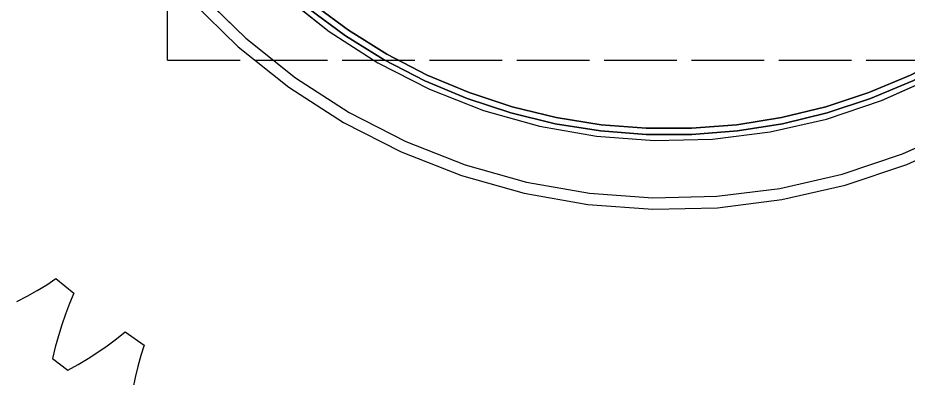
# Model space of a CAD drawing. Header units: millimetres. Extents: x -9 to 221, y -53 to 198.
# Drawn here: x 13.89 to 29.43, y 133.4 to 139.69 of the extents above; entities that cross this region are included whole.
import ezdxf

# ---------------------------------------------------------------- set-up
doc = ezdxf.new("R2010")
doc.units = ezdxf.units.MM
doc.linetypes.add('DASHED', pattern=[1.524, 1.27, -0.254])
doc.layers.add('HIDDEN', color=8, linetype='DASHED')
doc.layers.add('VISIBLE', color=7, linetype='CONTINUOUS')

msp = doc.modelspace()

# ---------------------------------------------------------------- linework, layer by layer
at = {"layer": 'HIDDEN'}
for points in [[(16.5, 138.95), (16.5, 156.45)], [(16.5, 138.95), (16.5, 156.45)], [(16.92253, 139.97324), (17.73325, 139.18249), (18.61867, 138.47638), (19.57, 137.86195), (20.57778, 137.34529), (21.63199, 136.93155), (22.72216, 136.62482), (23.83746, 136.42816), (24.96679, 136.34353), (26.09893, 136.37176), (27.22264, 136.51258), (28.32675, 136.76459), (29.40027, 137.12527), (30.43255, 137.59106), (31.41333, 138.15731), (32.33284, 138.81839), (33.18197, 139.56775), (33.95226, 140.39793)], [(17.06914, 140.10927), (17.86559, 139.33244), (18.73542, 138.63877), (19.67, 138.03516), (20.66004, 137.52759), (21.69569, 137.12113), (22.76667, 136.8198), (23.86232, 136.62661), (24.97177, 136.54347), (26.08399, 136.57121), (27.18791, 136.70955), (28.27258, 136.95711), (29.32721, 137.31145), (30.34131, 137.76903), (31.30482, 138.32531), (32.20815, 138.97476), (33.04232, 139.71093)], [(18.52727, 140.08222), (19.31916, 139.45071), (20.17, 138.90118), (21.07132, 138.4391), (22.01418, 138.06906), (22.98919, 137.79473), (23.98667, 137.61885), (24.9967, 137.54316), (26.00926, 137.56841), (27.01427, 137.69435), (28.00174, 137.91974), (28.96186, 138.24232), (29.8851, 138.6589), (30.76227, 139.16534), (31.58466, 139.75659)], [(18.96123, 139.84793), (19.60423, 139.3736), (20.28284, 138.9518), (20.99279, 138.58519), (21.72959, 138.27608), (22.48861, 138.02641), (23.26504, 137.83777), (24.05399, 137.71135), (24.85049, 137.64794), (25.64951, 137.64794), (26.44601, 137.71135), (27.23496, 137.83777), (28.01139, 138.02641), (28.77041, 138.27608), (29.50721, 138.58519), (30.21716, 138.9518), (30.89577, 139.3736), (31.53877, 139.84793)], [(19.02099, 139.94101), (19.65753, 139.47037), (20.32948, 139.05182), (21.03257, 138.68802), (21.76236, 138.38126), (22.51423, 138.13349), (23.28341, 137.94628), (24.06505, 137.82081), (24.85418, 137.75788), (25.64582, 137.75788), (26.43495, 137.82081), (27.21659, 137.94628), (27.98577, 138.13349), (28.73764, 138.38126), (29.46743, 138.68802), (30.17052, 139.05182), (30.84247, 139.47037), (31.47901, 139.94101)], [(16.5, 138.95), (34, 138.95)], [(16.5, 138.95), (34, 138.95)], [(14.22438, 134.92497), (14.39234, 135.02783)], [(14.22438, 134.92497), (14.39234, 135.02783)], [(14.39234, 135.02783), (14.55414, 135.13622)], [(14.39234, 135.02783), (14.55414, 135.13622)], [(14.55414, 135.13622), (14.8655, 134.87767)], [(14.55414, 135.13622), (14.8655, 134.87767)], [(14.05085, 134.82724), (14.22438, 134.92497)], [(14.05085, 134.82724), (14.22438, 134.92497)], [(14.8655, 134.87767), (14.78869, 134.69871)], [(14.8655, 134.87767), (14.78869, 134.69871)], [(13.8722, 134.73435), (14.05085, 134.82724)], [(13.8722, 134.73435), (14.05085, 134.82724)], [(14.78869, 134.69871), (14.71845, 134.51471)], [(14.78869, 134.69871), (14.71845, 134.51471)], [(14.71845, 134.51471), (14.65426, 134.32618)], [(14.71845, 134.51471), (14.65426, 134.32618)], [(14.65426, 134.32618), (14.59577, 134.1335)], [(14.65426, 134.32618), (14.59577, 134.1335)], [(14.59577, 134.1335), (14.54275, 133.93697)], [(14.59577, 134.1335), (14.54275, 133.93697)], [(15.6079, 134.08007), (15.75901, 134.20292)], [(15.6079, 134.08007), (15.75901, 134.20292)], [(15.75901, 134.20292), (16.09289, 133.97421)], [(15.75901, 134.20292), (16.09289, 133.97421)], [(14.54275, 133.93697), (14.49499, 133.73682)], [(14.54275, 133.93697), (14.49499, 133.73682)], [(15.28638, 133.84882), (15.45014, 133.96215)], [(15.28638, 133.84882), (15.45014, 133.96215)], [(15.45014, 133.96215), (15.6079, 134.08007)], [(15.45014, 133.96215), (15.6079, 134.08007)], [(16.09289, 133.97421), (16.03292, 133.78892)], [(16.09289, 133.97421), (16.03292, 133.78892)], [(15.11706, 133.73984), (15.28638, 133.84882)], [(15.11706, 133.73984), (15.28638, 133.84882)], [(16.03292, 133.78892), (15.97996, 133.59922)], [(16.03292, 133.78892), (15.97996, 133.59922)], [(14.49499, 133.73682), (14.76311, 133.53435)], [(14.49499, 133.73682), (14.76311, 133.53435)], [(14.76311, 133.53435), (14.94254, 133.63505)], [(14.76311, 133.53435), (14.94254, 133.63505)], [(14.94254, 133.63505), (15.11706, 133.73984)], [(14.94254, 133.63505), (15.11706, 133.73984)], [(15.97996, 133.59922), (15.93344, 133.40557)], [(15.97996, 133.59922), (15.93344, 133.40557)], [(15.93344, 133.40557), (15.89298, 133.20832)], [(15.93344, 133.40557), (15.89298, 133.20832)]]:
    msp.add_lwpolyline(points, dxfattribs=at)
at = {"layer": 'VISIBLE'}
for points in [[(16.92253, 139.97324), (17.73325, 139.18249), (18.61867, 138.47638), (19.57, 137.86195), (20.57778, 137.34529), (21.63199, 136.93155), (22.72216, 136.62482), (23.83746, 136.42816), (24.96679, 136.34353), (26.09893, 136.37176), (27.22264, 136.51258), (28.32675, 136.76459), (29.40027, 137.12527), (30.43255, 137.59106), (31.41333, 138.15731), (32.33284, 138.81839), (33.18197, 139.56775), (33.95226, 140.39793)], [(17.06914, 140.10927), (17.86559, 139.33244), (18.73542, 138.63877), (19.67, 138.03516), (20.66004, 137.52759), (21.69569, 137.12113), (22.76667, 136.8198), (23.86232, 136.62661), (24.97177, 136.54347), (26.08399, 136.57121), (27.18791, 136.70955), (28.27258, 136.95711), (29.32721, 137.31145), (30.34131, 137.76903), (31.30482, 138.32531), (32.20815, 138.97476), (33.04232, 139.71093)], [(18.52727, 140.08222), (19.31916, 139.45071), (20.17, 138.90118), (21.07132, 138.4391), (22.01418, 138.06906), (22.98919, 137.79473), (23.98667, 137.61885), (24.9967, 137.54316), (26.00926, 137.56841), (27.01427, 137.69435), (28.00174, 137.91974), (28.96186, 138.24232), (29.8851, 138.6589), (30.76227, 139.16534), (31.58466, 139.75659)], [(31.53877, 139.84793), (30.89577, 139.3736), (30.21716, 138.9518), (29.50721, 138.58519), (28.77041, 138.27608), (28.01139, 138.02641), (27.23496, 137.83777), (26.44601, 137.71135), (25.64951, 137.64794), (24.85049, 137.64794), (24.05399, 137.71135), (23.26504, 137.83777), (22.48861, 138.02641), (21.72959, 138.27608), (20.99279, 138.58519), (20.28284, 138.9518), (19.60423, 139.3736), (18.96123, 139.84793)], [(31.47901, 139.94101), (30.84247, 139.47037), (30.17052, 139.05182), (29.46743, 138.68802), (28.73764, 138.38126), (27.98577, 138.13349), (27.21659, 137.94628), (26.43495, 137.82081), (25.64582, 137.75788), (24.85418, 137.75788), (24.06505, 137.82081), (23.28341, 137.94628), (22.51423, 138.13349), (21.76236, 138.38126), (21.03257, 138.68802), (20.32948, 139.05182), (19.65753, 139.47037), (19.02099, 139.94101)]]:
    msp.add_lwpolyline(points, dxfattribs=at)

doc.saveas('drawing.dxf')
